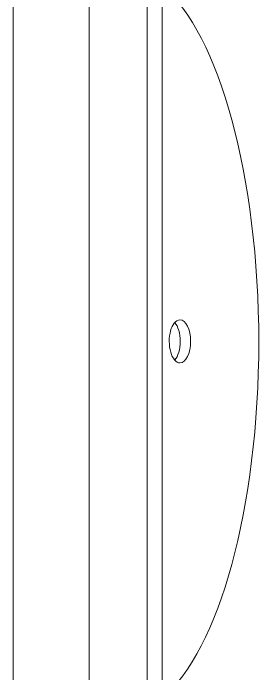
# Model space of a CAD drawing. Header units: inches. Extents: x 32 to 51.7, y 18.3 to 41.9.
# Drawn here: x 40.4231 to 40.5846, y 27.6571 to 28.0908 of the extents above; entities that cross this region are included whole.
import ezdxf

# ---------------------------------------------------------------- set-up
doc = ezdxf.new("R2010")
doc.units = ezdxf.units.IN
doc.header["$MEASUREMENT"] = 0
doc.layers.add('FURNITURE F 1 100', color=253, linetype='Continuous', lineweight=13)

msp = doc.modelspace()

# ---------------------------------------------------------------- linework, layer by layer
at = {"layer": 'FURNITURE F 1 100'}
for p, q in [((40.42314, 29.19587), (40.42313, 27.43518)), ((40.47313, 27.61035), (40.47313, 28.14035)), ((40.51113, 27.63135), (40.51113, 28.11935)), ((40.52113, 27.64135), (40.52113, 28.10935))]:
    msp.add_line(p, q, dxfattribs=at)
for points in [[(40.58457, 27.87497), (40.58449, 27.9836), (40.55843, 28.07757), (40.52129, 28.10844)], [(40.52113, 27.64135), (40.55836, 27.6721), (40.58449, 27.76618), (40.58457, 27.87497)]]:
    msp.add_open_spline(points, degree=3, dxfattribs=at)
for points, knots in [([(40.52913, 27.86321), (40.52708, 27.86568), (40.5257, 27.8702), (40.5257, 27.87535), (40.5257, 27.88039), (40.52701, 27.8848), (40.52897, 27.88731)], [0, 0, 0, 0, 1, 1, 1, 2, 2, 2, 2]), ([(40.52913, 27.86321), (40.53019, 27.86194), (40.53142, 27.86121), (40.53275, 27.86121), (40.53662, 27.86121), (40.53978, 27.86754), (40.53978, 27.87535), (40.53978, 27.88317), (40.53662, 27.8895), (40.53275, 27.8895), (40.53136, 27.8895), (40.53007, 27.8887), (40.52897, 27.88731)], [0, 0, 0, 0, 1, 1, 1, 2, 2, 2, 3, 3, 3, 4, 4, 4, 4]), ([(40.52932, 27.86298), (40.53156, 27.86547), (40.53294, 27.87021), (40.53294, 27.87535), (40.53294, 27.88049), (40.53156, 27.88523), (40.52932, 27.88773)], [0, 0, 0, 0, 1, 1, 1, 2, 2, 2, 2])]:
    msp.add_open_spline(points, degree=3, knots=knots, dxfattribs=at)

doc.saveas('drawing.dxf')
